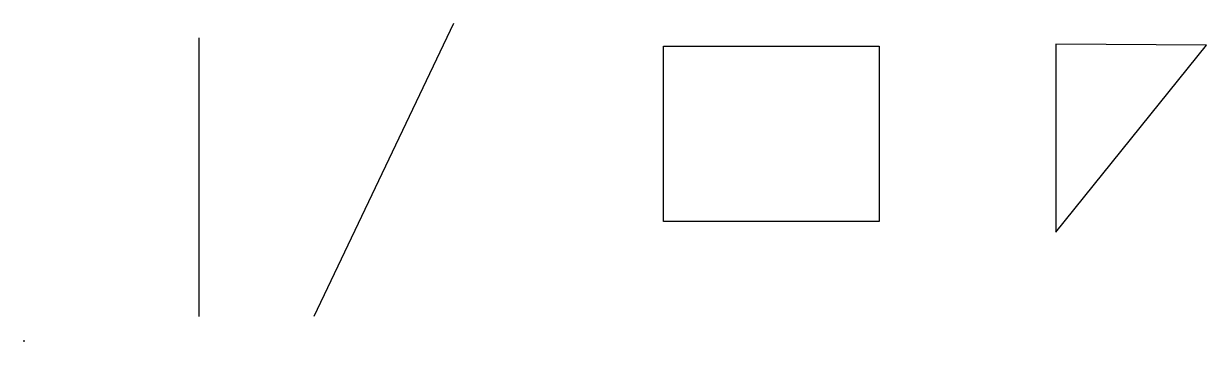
# Model space of a CAD drawing. Header units: millimetres. Extents: x 365 to 3357, y 559 to 1364.
import ezdxf

# ---------------------------------------------------------------- set-up
doc = ezdxf.new("R2010")
doc.units = ezdxf.units.MM
doc.header["$PDMODE"] = 35

msp = doc.modelspace()

# ---------------------------------------------------------------- linework, layer by layer
for p, q in [((1452.1, 1364.1), (1098.6, 622.1)), ((808.1, 1328.5), (808.1, 622.1))]:
    msp.add_line(p, q)
msp.add_point((365.8, 560.5))
for points in [[(1983.6, 1306.6), (2528.9, 1306.6), (2528.9, 863.1), (1983.6, 863.1)], [(2975.9, 1312.1), (2975.9, 835.7), (3356.8, 1309.3), (2975.9, 1312.1)]]:
    msp.add_3dface(points)

doc.saveas('drawing.dxf')
